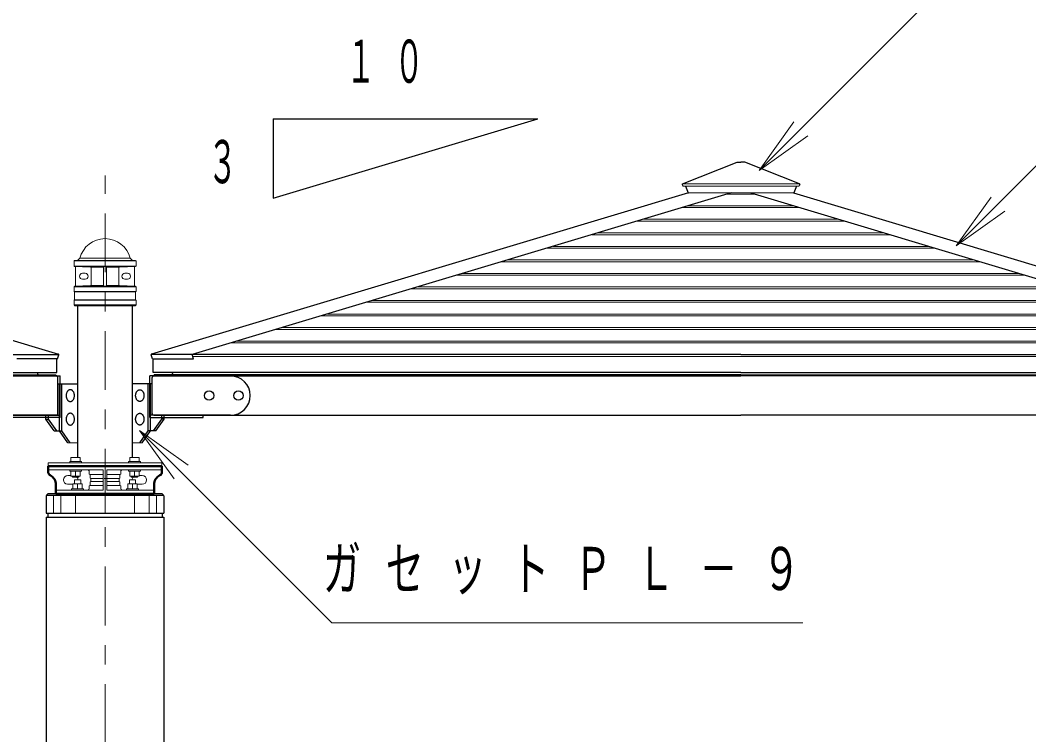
# Model space of a CAD drawing. Units: millimetres on the paper, scale 1:50. Extents: x -365 to 10, y -38 to 257.
# Drawn here: x -210.6 to -159.2, y 100.2 to 136.6 of the extents above; entities that cross this region are included whole.
import ezdxf
from ezdxf.enums import TextEntityAlignment as Align

# ---------------------------------------------------------------- set-up
doc = ezdxf.new("R2010")
doc.units = ezdxf.units.MM
doc.linetypes.add('USER2', pattern=[6, 3, -1, 1, -1])
doc.layers.add('LY_1', color=7, linetype='Continuous', lineweight=13)
doc.styles.add('ＭＳ ゴシック', font='')
doc.styles.get('ＭＳ ゴシック').set_extended_font_data('MS Gothic')

msp = doc.modelspace()

# ---------------------------------------------------------------- linework, layer by layer
at = {"layer": 'LY_1', "lineweight": 25}
for p, q in [((-197.724, 127.51), (-184.244, 131.554)), ((-197.724, 131.554), (-184.244, 131.554)), ((-197.724, 131.554), (-197.724, 127.51)), ((-207.695, 122.031), (-207.695, 114.293)), ((-204.899, 114.293), (-204.899, 122.031)), ((-208.757, 118.618), (-208.757, 119.33)), ((-203.837, 118.618), (-203.837, 119.33)), ((-238.697, 118.618), (-208.757, 118.618)), ((-173.897, 118.618), (-203.837, 118.618)), ((-173.897, 118.618), (-143.957, 118.618)), ((-208.619, 115.649), (-208.619, 118.049)), ((-208.492, 115.649), (-208.492, 118.049)), ((-204.102, 115.649), (-204.102, 118.049)), ((-203.975, 115.649), (-203.975, 118.049)), ((-209.312, 116.249), (-209.312, 116.449)), ((-209.312, 116.249), (-209.184, 116.249)), ((-208.887, 115.649), (-209.312, 116.249)), ((-209.184, 116.249), (-209.184, 116.449)), ((-208.76, 115.649), (-209.184, 116.249)), ((-203.833, 115.649), (-203.409, 116.249)), ((-203.706, 115.649), (-203.282, 116.249)), ((-203.409, 116.249), (-203.409, 116.449)), ((-203.282, 116.249), (-203.409, 116.249)), ((-203.282, 116.249), (-203.282, 116.449)), ((-208.887, 115.649), (-208.492, 115.649)), ((-208.194, 115.049), (-208.619, 115.649)), ((-208.067, 115.049), (-208.492, 115.649)), ((-204.526, 115.049), (-204.102, 115.649)), ((-204.399, 115.049), (-203.975, 115.649)), ((-203.706, 115.649), (-204.102, 115.649))]:
    msp.add_line(p, q, dxfattribs=at)
at = {"layer": 'LY_1'}
for p, q in [((-172.97, 128.919), (-171.202, 131.394)), ((-172.97, 128.919), (-170.849, 131.041)), ((-170.495, 130.687), (-172.97, 128.919)), ((-162.923, 125.088), (-161.155, 127.562)), ((-162.923, 125.088), (-160.802, 127.209)), ((-160.448, 126.855), (-162.923, 125.088)), ((-207.695, 124.331), (-207.577, 124.449)), ((-207.577, 124.449), (-205.017, 124.449)), ((-204.899, 124.331), (-205.017, 124.449)), ((-207.877, 124.311), (-207.857, 124.331)), ((-207.877, 124.311), (-207.877, 124.051)), ((-207.877, 124.311), (-204.717, 124.311)), ((-207.877, 124.051), (-204.717, 124.051)), ((-207.877, 124.051), (-207.857, 124.031)), ((-207.857, 124.331), (-204.737, 124.331)), ((-207.857, 124.031), (-207.035, 123.995)), ((-207.857, 124.031), (-204.737, 124.031)), ((-207.797, 124.026), (-207.797, 123.035)), ((-206.997, 123.993), (-206.367, 123.993)), ((-206.997, 123.955), (-206.997, 123.106)), ((-206.367, 123.991), (-206.367, 123.071)), ((-205.597, 123.993), (-206.227, 123.993)), ((-206.227, 123.991), (-206.227, 123.071)), ((-205.597, 123.955), (-205.597, 123.106)), ((-204.737, 124.031), (-205.559, 123.995)), ((-204.797, 124.026), (-204.797, 123.035)), ((-204.737, 124.331), (-204.717, 124.311)), ((-204.737, 124.031), (-204.717, 124.051)), ((-204.717, 124.311), (-204.717, 124.051)), ((-207.447, 123.681), (-207.307, 123.681)), ((-207.447, 123.381), (-207.307, 123.381)), ((-205.147, 123.681), (-205.287, 123.681)), ((-205.147, 123.381), (-205.287, 123.381)), ((-207.837, 123.031), (-207.877, 122.991)), ((-207.877, 122.991), (-204.717, 122.991)), ((-207.877, 122.991), (-207.877, 122.751)), ((-207.837, 123.031), (-207.035, 123.066)), ((-207.837, 123.031), (-204.757, 123.031)), ((-206.997, 123.067), (-206.367, 123.067)), ((-205.597, 123.067), (-206.227, 123.067)), ((-204.757, 123.031), (-205.559, 123.066)), ((-204.757, 123.031), (-204.717, 122.991)), ((-204.717, 122.991), (-204.717, 122.751)), ((-207.877, 122.751), (-204.717, 122.751)), ((-207.877, 122.751), (-207.857, 122.731)), ((-207.857, 122.331), (-207.877, 122.311)), ((-207.877, 122.311), (-204.717, 122.311)), ((-207.877, 122.311), (-207.877, 122.071)), ((-207.857, 122.731), (-204.737, 122.731)), ((-207.857, 122.731), (-207.857, 122.331)), ((-207.857, 122.331), (-204.737, 122.331)), ((-204.717, 122.751), (-204.737, 122.731)), ((-204.737, 122.731), (-204.737, 122.331)), ((-204.737, 122.331), (-204.717, 122.311)), ((-204.717, 122.311), (-204.717, 122.071)), ((-207.877, 122.071), (-204.717, 122.071)), ((-207.877, 122.071), (-207.837, 122.031)), ((-207.837, 122.031), (-204.757, 122.031)), ((-204.717, 122.071), (-204.757, 122.031)), ((-202.776, 113.201), (-204.544, 115.675)), ((-204.544, 115.675), (-202.069, 113.908)), ((-204.544, 115.675), (-202.422, 113.554)), ((-208.194, 115.049), (-207.695, 115.049)), ((-204.399, 115.049), (-204.899, 115.049)), ((-207.497, 114.093), (-208.097, 114.093)), ((-208.097, 114.093), (-208.097, 114.029)), ((-208.037, 114.293), (-208.037, 114.093)), ((-207.557, 114.293), (-208.037, 114.293)), ((-207.557, 114.293), (-207.557, 114.093)), ((-207.497, 114.093), (-207.497, 114.029)), ((-204.497, 114.093), (-205.097, 114.093)), ((-205.097, 114.093), (-205.097, 114.029)), ((-204.557, 114.293), (-205.037, 114.293)), ((-205.037, 114.293), (-205.037, 114.093)), ((-204.557, 114.293), (-204.557, 114.093)), ((-204.497, 114.093), (-204.497, 114.029)), ((-209.197, 114.029), (-209.197, 113.849)), ((-203.397, 114.029), (-209.197, 114.029)), ((-209.197, 113.669), (-206.387, 113.669)), ((-208.097, 113.605), (-208.097, 113.669)), ((-208.097, 113.605), (-207.497, 113.605)), ((-208.037, 113.345), (-208.037, 113.604)), ((-207.797, 113.345), (-207.797, 113.604)), ((-207.557, 113.345), (-207.557, 113.604)), ((-207.497, 113.605), (-207.497, 113.669)), ((-206.387, 113.669), (-206.387, 112.629)), ((-203.397, 113.669), (-206.207, 113.669)), ((-206.207, 113.669), (-206.207, 112.629)), ((-205.097, 113.605), (-205.097, 113.669)), ((-204.497, 113.605), (-205.097, 113.605)), ((-205.037, 113.345), (-205.037, 113.604)), ((-204.797, 113.345), (-204.797, 113.604)), ((-204.557, 113.345), (-204.557, 113.604)), ((-204.497, 113.605), (-204.497, 113.669)), ((-203.397, 114.029), (-203.397, 113.849)), ((-208.197, 113.369), (-208.037, 113.369)), ((-208.037, 113.345), (-207.557, 113.345)), ((-207.957, 113.293), (-207.957, 113.345)), ((-207.957, 113.293), (-207.637, 113.293)), ((-207.857, 113.149), (-207.857, 112.953)), ((-207.537, 113.149), (-207.857, 113.149)), ((-207.637, 113.293), (-207.637, 113.345)), ((-207.537, 113.149), (-207.537, 112.953)), ((-207.097, 113.569), (-207.097, 113.449)), ((-207.057, 113.429), (-207.097, 113.449)), ((-207.057, 113.429), (-207.057, 113.249)), ((-206.387, 113.429), (-207.057, 113.429)), ((-207.017, 113.229), (-207.057, 113.249)), ((-207.057, 113.049), (-207.017, 113.069)), ((-207.017, 113.229), (-207.017, 113.069)), ((-206.387, 113.229), (-207.017, 113.229)), ((-206.387, 113.069), (-207.017, 113.069)), ((-206.247, 113.229), (-206.347, 113.229)), ((-206.207, 113.429), (-205.537, 113.429)), ((-206.207, 113.229), (-205.577, 113.229)), ((-206.207, 113.069), (-205.577, 113.069)), ((-205.577, 113.229), (-205.537, 113.249)), ((-205.577, 113.229), (-205.577, 113.069)), ((-205.537, 113.049), (-205.577, 113.069)), ((-205.537, 113.429), (-205.497, 113.449)), ((-205.537, 113.429), (-205.537, 113.249)), ((-205.497, 113.569), (-205.497, 113.449)), ((-204.737, 113.149), (-205.057, 113.149)), ((-205.057, 113.149), (-205.057, 112.953)), ((-204.557, 113.345), (-205.037, 113.345)), ((-204.957, 113.293), (-204.957, 113.345)), ((-204.637, 113.293), (-204.957, 113.293)), ((-204.737, 113.149), (-204.737, 112.953)), ((-204.637, 113.293), (-204.637, 113.345)), ((-204.397, 113.369), (-204.557, 113.369)), ((-208.797, 112.629), (-206.387, 112.629)), ((-208.197, 112.929), (-207.937, 112.929)), ((-207.997, 112.693), (-207.997, 112.629)), ((-207.997, 112.693), (-207.397, 112.693)), ((-207.937, 112.953), (-207.937, 112.693)), ((-207.937, 112.953), (-207.457, 112.953)), ((-207.697, 112.953), (-207.697, 112.693)), ((-207.457, 112.953), (-207.457, 112.693)), ((-207.397, 112.693), (-207.397, 112.629)), ((-207.097, 112.849), (-207.057, 112.869)), ((-207.097, 112.849), (-207.097, 112.729)), ((-207.057, 113.049), (-207.057, 112.869)), ((-206.387, 112.869), (-207.057, 112.869)), ((-206.207, 112.869), (-205.537, 112.869)), ((-203.797, 112.629), (-206.207, 112.629)), ((-205.537, 113.049), (-205.537, 112.869)), ((-205.497, 112.849), (-205.537, 112.869)), ((-205.497, 112.849), (-205.497, 112.729)), ((-205.197, 112.693), (-204.597, 112.693)), ((-205.197, 112.693), (-205.197, 112.629)), ((-205.137, 112.953), (-205.137, 112.693)), ((-204.657, 112.953), (-205.137, 112.953)), ((-204.897, 112.953), (-204.897, 112.693)), ((-204.657, 112.953), (-204.657, 112.693)), ((-204.397, 112.929), (-204.657, 112.929)), ((-204.597, 112.693), (-204.597, 112.629)), ((-208.922, 112.35), (-208.922, 111.449)), ((-208.547, 112.35), (-208.547, 111.449)), ((-207.797, 112.35), (-207.797, 111.449)), ((-206.297, 112.35), (-206.297, 111.449)), ((-204.797, 112.35), (-204.797, 111.449)), ((-204.047, 112.35), (-204.047, 111.449)), ((-203.672, 112.35), (-203.672, 111.449))]:
    msp.add_line(p, q, dxfattribs=at)
at = {"layer": 'LY_1', "color": 2, "lineweight": 25}
for p, q in [((-176.878, 128.241), (-174.095, 129.348)), ((-174.095, 129.348), (-173.897, 129.348)), ((-173.698, 129.348), (-173.897, 129.348)), ((-170.915, 128.241), (-173.698, 129.348)), ((-176.889, 128.215), (-176.86, 128.141)), ((-176.726, 128.128), (-176.59, 127.788)), ((-171.068, 128.128), (-171.203, 127.788)), ((-170.904, 128.215), (-170.934, 128.141)), ((-208.697, 118.049), (-207.695, 118.049)), ((-203.897, 118.049), (-204.899, 118.049))]:
    msp.add_line(p, q, dxfattribs=at)
at = {"layer": 'LY_1', "linetype": 'USER2'}
msp.add_line((-206.297, 63.736), (-206.297, 128.673), dxfattribs=at)
at = {"layer": 'LY_1', "color": 2}
for p, q in [((-176.887, 128.234), (-173.897, 128.234)), ((-176.841, 128.128), (-173.897, 128.128)), ((-170.906, 128.234), (-173.897, 128.234)), ((-170.952, 128.128), (-173.897, 128.128)), ((-176.571, 127.775), (-173.897, 127.775)), ((-171.222, 127.775), (-173.897, 127.775))]:
    msp.add_line(p, q, dxfattribs=at)
at = {"layer": 'LY_1', "color": 131, "lineweight": 25}
for p, q in [((-236.026, 127.775), (-208.673, 119.569)), ((-176.568, 127.775), (-203.921, 119.569)), ((-174.402, 127.775), (-201.858, 119.538)), ((-173.391, 127.775), (-145.936, 119.538)), ((-171.226, 127.775), (-143.873, 119.569)), ((-208.711, 119.33), (-210.798, 119.33)), ((-208.711, 119.33), (-208.651, 119.529)), ((-203.882, 119.33), (-203.942, 119.529)), ((-203.882, 119.33), (-201.795, 119.33)), ((-201.795, 119.33), (-201.858, 119.538)), ((-238.697, 118.513), (-208.797, 118.513)), ((-208.777, 118.449), (-238.697, 118.449)), ((-209.733, 118.618), (-209.733, 118.569)), ((-208.877, 118.449), (-209.717, 118.449)), ((-209.677, 118.449), (-208.797, 118.449)), ((-208.797, 118.449), (-208.797, 118.513)), ((-208.697, 116.529), (-208.697, 118.369)), ((-203.897, 116.529), (-203.897, 118.369)), ((-203.817, 118.449), (-173.897, 118.449)), ((-173.897, 118.513), (-203.797, 118.513)), ((-203.797, 118.449), (-203.797, 118.513)), ((-202.917, 118.449), (-203.797, 118.449)), ((-203.717, 118.449), (-202.877, 118.449)), ((-202.861, 118.618), (-202.861, 118.569)), ((-173.897, 118.513), (-143.997, 118.513)), ((-143.977, 118.449), (-173.897, 118.449)), ((-208.697, 116.449), (-208.697, 118.049)), ((-203.897, 116.449), (-203.897, 118.049)), ((-208.777, 116.449), (-238.697, 116.449)), ((-209.312, 116.449), (-208.697, 116.449)), ((-203.282, 116.449), (-203.897, 116.449)), ((-203.817, 116.449), (-173.897, 116.449)), ((-143.977, 116.449), (-173.897, 116.449))]:
    msp.add_line(p, q, dxfattribs=at)
at = {"layer": 'LY_1', "color": 12}
for p, q in [((-174.587, 127.72), (-173.897, 127.72)), ((-173.207, 127.72), (-173.897, 127.72)), ((-176.885, 127.03), (-173.897, 127.03)), ((-176.571, 127.124), (-173.897, 127.124)), ((-171.222, 127.124), (-173.897, 127.124)), ((-170.908, 127.03), (-173.897, 127.03)), ((-178.87, 126.435), (-173.897, 126.435)), ((-168.924, 126.435), (-173.897, 126.435)), ((-179.184, 126.34), (-173.897, 126.34)), ((-168.609, 126.34), (-173.897, 126.34)), ((-181.483, 125.651), (-173.897, 125.651)), ((-181.169, 125.745), (-173.897, 125.745)), ((-166.625, 125.745), (-173.897, 125.745)), ((-166.311, 125.651), (-173.897, 125.651)), ((-183.782, 124.961), (-173.897, 124.961)), ((-183.467, 125.055), (-173.897, 125.055)), ((-164.326, 125.055), (-173.897, 125.055)), ((-164.012, 124.961), (-173.897, 124.961)), ((-186.08, 124.272), (-173.897, 124.272)), ((-185.766, 124.366), (-173.897, 124.366)), ((-162.027, 124.366), (-173.897, 124.366)), ((-161.713, 124.272), (-173.897, 124.272)), ((-188.379, 123.582), (-173.897, 123.582)), ((-188.065, 123.676), (-173.897, 123.676)), ((-159.729, 123.676), (-173.897, 123.676)), ((-159.414, 123.582), (-173.897, 123.582)), ((-190.678, 122.892), (-173.897, 122.892)), ((-190.364, 122.987), (-173.897, 122.987)), ((-157.43, 122.987), (-173.897, 122.987)), ((-157.115, 122.892), (-173.897, 122.892)), ((-192.977, 122.203), (-173.897, 122.203)), ((-192.662, 122.297), (-173.897, 122.297)), ((-155.131, 122.297), (-173.897, 122.297)), ((-154.817, 122.203), (-173.897, 122.203)), ((-195.276, 121.513), (-173.897, 121.513)), ((-194.961, 121.607), (-173.897, 121.607)), ((-152.832, 121.607), (-173.897, 121.607)), ((-152.518, 121.513), (-173.897, 121.513)), ((-197.574, 120.823), (-173.897, 120.823)), ((-197.26, 120.918), (-173.897, 120.918)), ((-150.533, 120.918), (-173.897, 120.918)), ((-150.219, 120.823), (-173.897, 120.823)), ((-199.873, 120.134), (-173.897, 120.134)), ((-199.559, 120.228), (-173.897, 120.228)), ((-148.235, 120.228), (-173.897, 120.228)), ((-147.92, 120.134), (-173.897, 120.134))]:
    msp.add_line(p, q, dxfattribs=at)
at = {"layer": 'LY_1', "color": 4, "lineweight": 25}
for p, q in [((-238.697, 119.538), (-208.697, 119.538)), ((-173.897, 119.538), (-203.897, 119.538)), ((-173.897, 119.538), (-143.897, 119.538)), ((-209.212, 112.449), (-209.297, 112.349)), ((-203.297, 112.35), (-209.297, 112.35)), ((-209.297, 112.348), (-209.297, 111.449)), ((-203.383, 112.449), (-209.211, 112.449)), ((-203.382, 112.45), (-203.296, 112.35)), ((-203.297, 112.348), (-203.297, 111.449)), ((-209.297, 111.449), (-203.297, 111.449)), ((-209.297, 111.249), (-203.297, 111.249)), ((-209.297, 111.249), (-209.297, 67.649)), ((-209.211, 111.449), (-209.211, 111.249)), ((-203.382, 111.449), (-203.382, 111.249)), ((-203.297, 111.249), (-203.297, 67.649))]:
    msp.add_line(p, q, dxfattribs=at)
at = {"layer": 'LY_1', "color": 4}
for p in [(-201.829, 119.444), (-145.964, 119.444)]:
    msp.add_line(p, (-173.897, 119.444), dxfattribs=at)
at = {"layer": 'LY_1', "color": 40, "lineweight": 25}
for p, q in [((-212.697, 118.449), (-208.577, 118.449)), ((-208.577, 116.329), (-208.577, 118.449)), ((-199.897, 118.449), (-204.017, 118.449)), ((-204.017, 116.329), (-204.017, 118.449)), ((-212.697, 116.449), (-208.577, 116.449)), ((-208.577, 116.329), (-211.297, 116.329)), ((-199.897, 116.449), (-204.017, 116.449)), ((-204.017, 116.329), (-201.297, 116.329)), ((-201.297, 116.329), (-201.297, 116.449))]:
    msp.add_line(p, q, dxfattribs=at)
at = {"layer": 'LY_1', "color": 140, "lineweight": 50}
for p, q in [((-209.197, 113.849), (-203.397, 113.849)), ((-209.197, 113.849), (-209.197, 113.565)), ((-203.397, 113.849), (-203.397, 113.565)), ((-208.797, 112.909), (-208.797, 112.449)), ((-203.797, 112.909), (-203.797, 112.449)), ((-208.797, 112.449), (-203.797, 112.449))]:
    msp.add_line(p, q, dxfattribs=at)
at = {"layer": 'LY_1'}
for points in [[(-172.97, 128.919), (-164.537, 137.352), (-188.813, 137.352)], [(-162.923, 125.088), (-152.143, 135.868), (-133.858, 135.868)], [(-204.544, 115.675), (-194.742, 105.874), (-170.742, 105.874)]]:
    msp.add_lwpolyline(points, dxfattribs=at)
at = {"layer": 'LY_1', "lineweight": 25}
for points in [[(-208.067, 117.749), (-208.086, 117.747), (-208.104, 117.744), (-208.122, 117.738), (-208.14, 117.73), (-208.157, 117.72), (-208.173, 117.708), (-208.189, 117.694), (-208.204, 117.678), (-208.217, 117.661), (-208.23, 117.641), (-208.241, 117.621), (-208.251, 117.599), (-208.26, 117.575), (-208.267, 117.551), (-208.272, 117.526), (-208.276, 117.501), (-208.279, 117.475), (-208.279, 117.449), (-208.279, 117.422), (-208.276, 117.396), (-208.272, 117.371), (-208.267, 117.346), (-208.26, 117.322), (-208.251, 117.299), (-208.241, 117.276), (-208.23, 117.256), (-208.217, 117.236), (-208.204, 117.219), (-208.189, 117.203), (-208.173, 117.189), (-208.157, 117.177), (-208.14, 117.167), (-208.122, 117.159), (-208.104, 117.153), (-208.086, 117.15), (-208.067, 117.149), (-208.049, 117.15), (-208.03, 117.153), (-208.012, 117.159), (-207.995, 117.167), (-207.978, 117.177), (-207.961, 117.189), (-207.946, 117.203), (-207.931, 117.219), (-207.917, 117.236), (-207.905, 117.256), (-207.893, 117.276), (-207.884, 117.299), (-207.875, 117.322), (-207.868, 117.346), (-207.862, 117.371), (-207.858, 117.396), (-207.856, 117.422), (-207.855, 117.449), (-207.856, 117.475), (-207.858, 117.501), (-207.862, 117.526), (-207.868, 117.551), (-207.875, 117.575), (-207.884, 117.599), (-207.893, 117.621), (-207.905, 117.641), (-207.917, 117.661), (-207.931, 117.678), (-207.946, 117.694), (-207.961, 117.708), (-207.978, 117.72), (-207.995, 117.73), (-208.012, 117.738), (-208.03, 117.744), (-208.049, 117.747)], [(-204.526, 117.749), (-204.508, 117.747), (-204.489, 117.744), (-204.471, 117.738), (-204.454, 117.73), (-204.437, 117.72), (-204.42, 117.708), (-204.405, 117.694), (-204.39, 117.678), (-204.376, 117.661), (-204.364, 117.641), (-204.352, 117.621), (-204.342, 117.599), (-204.334, 117.575), (-204.327, 117.551), (-204.321, 117.526), (-204.317, 117.501), (-204.315, 117.475), (-204.314, 117.449), (-204.315, 117.422), (-204.317, 117.396), (-204.321, 117.371), (-204.327, 117.346), (-204.334, 117.322), (-204.342, 117.299), (-204.352, 117.276), (-204.364, 117.256), (-204.376, 117.236), (-204.39, 117.219), (-204.405, 117.203), (-204.42, 117.189), (-204.437, 117.177), (-204.454, 117.167), (-204.471, 117.159), (-204.489, 117.153), (-204.508, 117.15), (-204.526, 117.149), (-204.545, 117.15), (-204.563, 117.153), (-204.581, 117.159), (-204.599, 117.167), (-204.616, 117.177), (-204.632, 117.189), (-204.648, 117.203), (-204.663, 117.219), (-204.676, 117.236), (-204.689, 117.256), (-204.7, 117.276), (-204.71, 117.299), (-204.718, 117.322), (-204.726, 117.346), (-204.731, 117.371), (-204.735, 117.396), (-204.738, 117.422), (-204.738, 117.449), (-204.738, 117.475), (-204.735, 117.501), (-204.731, 117.526), (-204.726, 117.551), (-204.718, 117.575), (-204.71, 117.599), (-204.7, 117.621), (-204.689, 117.641), (-204.676, 117.661), (-204.663, 117.678), (-204.648, 117.694), (-204.632, 117.708), (-204.616, 117.72), (-204.599, 117.73), (-204.581, 117.738), (-204.563, 117.744), (-204.545, 117.747)], [(-208.067, 116.549), (-208.086, 116.547), (-208.104, 116.544), (-208.122, 116.538), (-208.14, 116.53), (-208.157, 116.52), (-208.173, 116.508), (-208.189, 116.494), (-208.204, 116.478), (-208.217, 116.461), (-208.23, 116.441), (-208.241, 116.421), (-208.251, 116.399), (-208.26, 116.375), (-208.267, 116.351), (-208.272, 116.326), (-208.276, 116.301), (-208.279, 116.275), (-208.279, 116.249), (-208.279, 116.222), (-208.276, 116.196), (-208.272, 116.171), (-208.267, 116.146), (-208.26, 116.122), (-208.251, 116.099), (-208.241, 116.076), (-208.23, 116.056), (-208.217, 116.036), (-208.204, 116.019), (-208.189, 116.003), (-208.173, 115.989), (-208.157, 115.977), (-208.14, 115.967), (-208.122, 115.959), (-208.104, 115.953), (-208.086, 115.95), (-208.067, 115.949), (-208.049, 115.95), (-208.03, 115.953), (-208.012, 115.959), (-207.995, 115.967), (-207.978, 115.977), (-207.961, 115.989), (-207.946, 116.003), (-207.931, 116.019), (-207.917, 116.036), (-207.905, 116.056), (-207.893, 116.076), (-207.884, 116.099), (-207.875, 116.122), (-207.868, 116.146), (-207.862, 116.171), (-207.858, 116.196), (-207.856, 116.222), (-207.855, 116.249), (-207.856, 116.275), (-207.858, 116.301), (-207.862, 116.326), (-207.868, 116.351), (-207.875, 116.375), (-207.884, 116.399), (-207.893, 116.421), (-207.905, 116.441), (-207.917, 116.461), (-207.931, 116.478), (-207.946, 116.494), (-207.961, 116.508), (-207.978, 116.52), (-207.995, 116.53), (-208.012, 116.538), (-208.03, 116.544), (-208.049, 116.547)], [(-204.526, 116.549), (-204.508, 116.547), (-204.489, 116.544), (-204.471, 116.538), (-204.454, 116.53), (-204.437, 116.52), (-204.42, 116.508), (-204.405, 116.494), (-204.39, 116.478), (-204.376, 116.461), (-204.364, 116.441), (-204.352, 116.421), (-204.342, 116.399), (-204.334, 116.375), (-204.327, 116.351), (-204.321, 116.326), (-204.317, 116.301), (-204.315, 116.275), (-204.314, 116.249), (-204.315, 116.222), (-204.317, 116.196), (-204.321, 116.171), (-204.327, 116.146), (-204.334, 116.122), (-204.342, 116.099), (-204.352, 116.076), (-204.364, 116.056), (-204.376, 116.036), (-204.39, 116.019), (-204.405, 116.003), (-204.42, 115.989), (-204.437, 115.977), (-204.454, 115.967), (-204.471, 115.959), (-204.489, 115.953), (-204.508, 115.95), (-204.526, 115.949), (-204.545, 115.95), (-204.563, 115.953), (-204.581, 115.959), (-204.599, 115.967), (-204.616, 115.977), (-204.632, 115.989), (-204.648, 116.003), (-204.663, 116.019), (-204.676, 116.036), (-204.689, 116.056), (-204.7, 116.076), (-204.71, 116.099), (-204.718, 116.122), (-204.726, 116.146), (-204.731, 116.171), (-204.735, 116.196), (-204.738, 116.222), (-204.738, 116.249), (-204.738, 116.275), (-204.735, 116.301), (-204.731, 116.326), (-204.726, 116.351), (-204.718, 116.375), (-204.71, 116.399), (-204.7, 116.421), (-204.689, 116.441), (-204.676, 116.461), (-204.663, 116.478), (-204.648, 116.494), (-204.632, 116.508), (-204.616, 116.52), (-204.599, 116.53), (-204.581, 116.538), (-204.563, 116.544), (-204.545, 116.547)]]:
    msp.add_lwpolyline(points, close=True, dxfattribs=at)
at = {"layer": 'LY_1', "color": 40, "lineweight": 25}
for centre in [(-200.997, 117.449), (-199.497, 117.449)]:
    msp.add_circle(centre, 0.24, dxfattribs=at)
at = {"layer": 'LY_1', "color": 2, "lineweight": 25}
for centre, start, end in [((-176.871, 128.222), 111.7, 201.7), ((-176.841, 128.148), 201.7, 270), ((-170.952, 128.148), 270, 338.3), ((-170.923, 128.222), 338.3, 68.3), ((-176.571, 127.795), 196.7, 270), ((-171.222, 127.795), 270, 343.3)]:
    msp.add_arc(centre, 0.02, start, end, dxfattribs=at)
at = {"layer": 'LY_1'}
for centre, radius, start, end in [((-206.297, 124.129), 1.319, 14.0025, 165.9975), ((-207.037, 123.955), 0.04, 0, 87.5), ((-206.407, 123.991), 0.04, 0, 90), ((-206.187, 123.991), 0.04, 90, 180), ((-205.557, 123.955), 0.04, 92.5, 180), ((-207.447, 123.531), 0.15, 90, 270), ((-207.307, 123.531), 0.15, 270, 90), ((-205.287, 123.531), 0.15, 90, 270), ((-205.147, 123.531), 0.15, 270, 90), ((-207.037, 123.106), 0.04, 272.5, 0), ((-206.407, 123.071), 0.04, 270, 0), ((-206.187, 123.071), 0.04, 180, 270), ((-205.557, 123.106), 0.04, 180, 267.5), ((-207.197, 113.569), 0.1, 0, 90), ((-205.397, 113.569), 0.1, 90, 180), ((-208.197, 113.149), 0.22, 90, 267.3386), ((-207.897, 113.149), 0.22, 0.0002, 40.887), ((-204.697, 113.149), 0.22, 139.113, 179.9998), ((-204.397, 113.149), 0.22, 270, 90), ((-207.197, 112.729), 0.1, 270, 0), ((-205.397, 112.729), 0.1, 180, 270)]:
    msp.add_arc(centre, radius, start, end, dxfattribs=at)
at = {"layer": 'LY_1', "color": 131, "lineweight": 25}
for centre, radius, start, end in [((-208.682, 119.538), 0.032, 343.3008, 73.3008), ((-203.912, 119.538), 0.032, 106.6992, 196.6992), ((-209.677, 118.569), 0.056, 180, 270), ((-208.777, 118.369), 0.08, 0, 90), ((-203.817, 118.369), 0.08, 90, 180), ((-202.917, 118.569), 0.056, 270, 0), ((-208.777, 116.529), 0.08, 270, 0), ((-203.817, 116.529), 0.08, 180, 270)]:
    msp.add_arc(centre, radius, start, end, dxfattribs=at)
at = {"layer": 'LY_1', "color": 40, "lineweight": 25}
msp.add_arc((-199.897, 117.449), 1, 270, 90, dxfattribs=at)
at = {"layer": 'LY_1', "color": 140, "lineweight": 50}
for centre, radius, start, end in [((-208.997, 113.565), 0.2, 180, 242.7423), ((-209.335, 112.909), 0.538, 0, 62.7423), ((-203.259, 112.909), 0.538, 117.2577, 180), ((-203.597, 113.565), 0.2, 297.2577, 0)]:
    msp.add_arc(centre, radius, start, end, dxfattribs=at)

# ---------------------------------------------------------------- texts
at = {"layer": 'LY_1', "style": 'ＭＳ ゴシック', "width": 0.5}
msp.add_text('３', height=2.199, dxfattribs=at).set_placement((-200.311, 129.374), align=Align.MIDDLE_CENTER)
at = {"layer": 'LY_1', "char_height": 2.199, "style": 'ＭＳ ゴシック'}
for s, insert, attachment_point in [('\\T1.64;\\W0.5;１０', (-191.556, 134.474), 5), ('\\T1.64;\\W0.65;ガセットＰＬ－９', (-195.197, 108.524), 4)]:
    msp.add_mtext(s, dxfattribs=dict(at, insert=insert, attachment_point=attachment_point))

doc.saveas('drawing.dxf')
